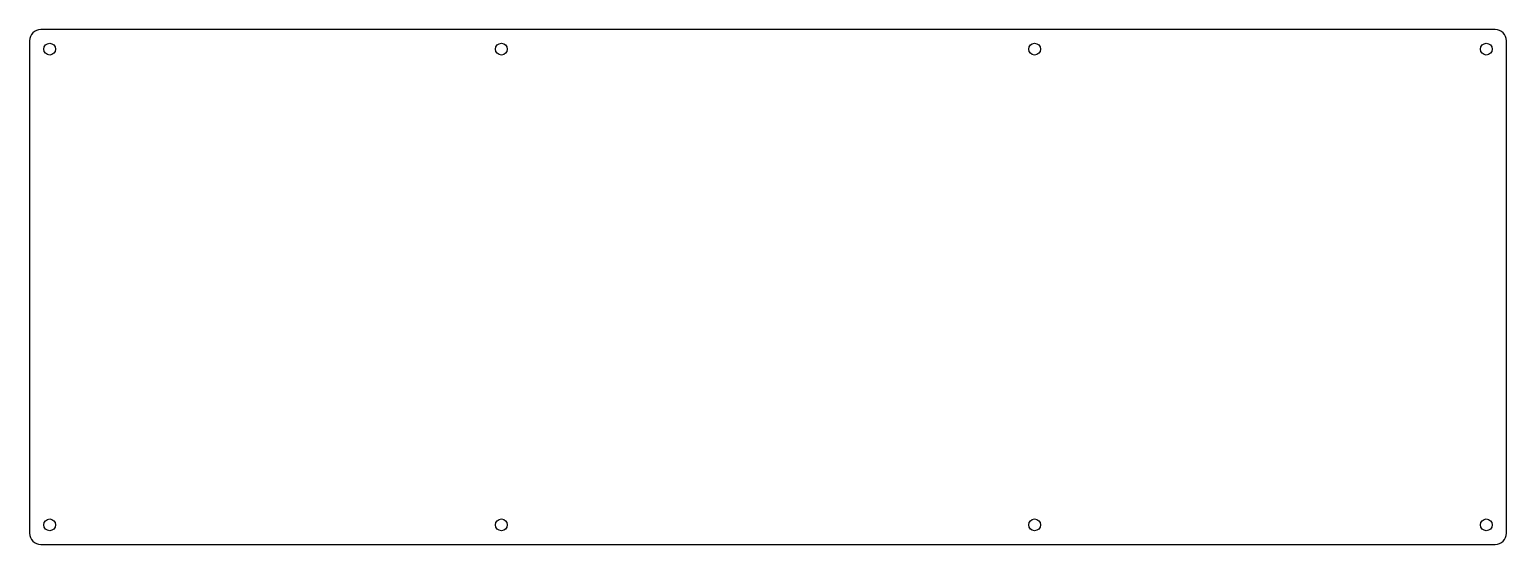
# Model space of a CAD drawing. Header units: millimetres. Extents: x -3 to 260, y -4 to 88.
import ezdxf

# ---------------------------------------------------------------- set-up
doc = ezdxf.new("R2010")
doc.units = ezdxf.units.MM
doc.layers.get('0').update_dxf_attribs({"linetype": 'CONTINUOUS'})

msp = doc.modelspace()

# ---------------------------------------------------------------- linework, layer by layer
msp.add_lwpolyline([(258.35, -3.5, 0.414214), (260.35, -1.5), (260.35, 86.5, 0.414214), (258.35, 88.5), (-1.5, 88.5, 0.414214), (-3.5, 86.5), (-3.5, -1.5, 0.414214), (-1.5, -3.5)], format="xyb", close=True)
for centre in [(0.1, 85), (80.8, 85), (176.05, 85), (256.75, 85), (0.1, 0), (80.8, 0), (176.05, 0), (256.75, 0)]:
    msp.add_circle(centre, 1.05)

doc.saveas('drawing.dxf')
